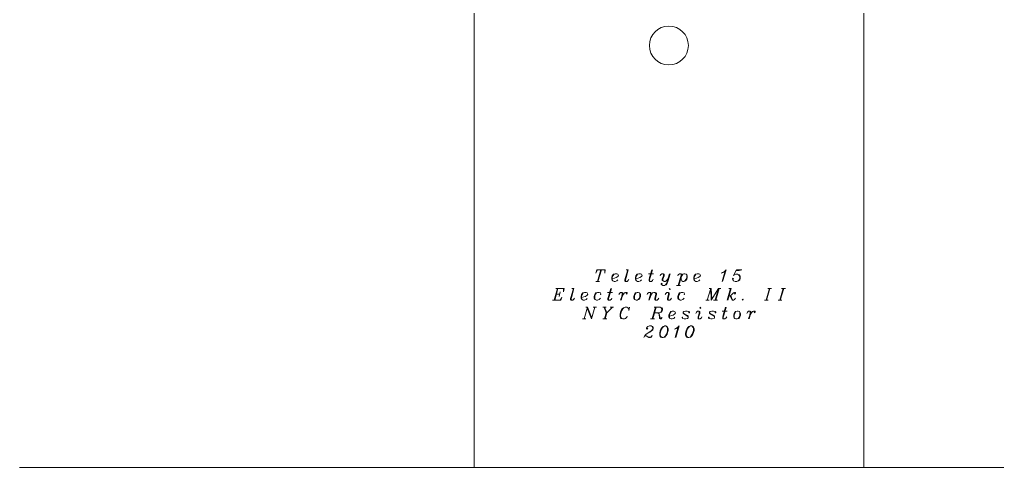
# Model space of a CAD drawing. Header units: millimetres. Extents: x -100 to 290, y -200 to 190.
# Drawn here: x -100 to 50.6, y -200 to -131 of the extents above; entities that cross this region are included whole.
import ezdxf

# ---------------------------------------------------------------- set-up
doc = ezdxf.new("R2010")
doc.units = ezdxf.units.MM
doc.layers.get('0').update_dxf_attribs({"linetype": 'CONTINUOUS', "lineweight": 0, "true_color": 0x000000})
doc.layers.add('drawing', color=5, linetype='CONTINUOUS', lineweight=0, true_color=0x0000ff)
doc.layers.add('etch', color=1, linetype='CONTINUOUS', lineweight=0, true_color=0xff0000)

msp = doc.modelspace()

# ---------------------------------------------------------------- linework, layer by layer
for p, q in [((-30, -200), (-30, -130)), ((30, -130), (30, -200)), ((30, -200), (-30, -200))]:
    msp.add_line(p, q)
msp.add_circle((0, -135), 3)
at = {"layer": 'drawing'}
msp.add_line((-100, -200), (290, -200), dxfattribs=at)
at = {"layer": 'etch'}
for p, q in [((-11, -169.55), (-11.26, -170.07)), ((-11.26, -170.07), (-11.09, -169.55)), ((-11.09, -169.55), (-9.8, -169.55)), ((-10.49, -169.55), (-11, -171.36)), ((-10.4, -169.55), (-10.92, -171.36)), ((-9.8, -169.55), (-9.88, -170.07)), ((-9.88, -170.07), (-9.88, -169.55)), ((-8.28, -170.16), (-8.54, -170.24)), ((-8.28, -170.16), (-8.45, -170.24)), ((-8.02, -170.16), (-8.28, -170.16)), ((-7.85, -170.24), (-8.02, -170.16)), ((-6.33, -169.55), (-6.68, -170.76)), ((-6.25, -169.55), (-6.59, -170.76)), ((-6.59, -169.55), (-6.25, -169.55)), ((-4.65, -170.16), (-4.9, -170.24)), ((-4.65, -170.16), (-4.82, -170.24)), ((-4.39, -170.16), (-4.65, -170.16)), ((-4.22, -170.24), (-4.39, -170.16)), ((-3.13, -170.16), (-2.36, -170.16)), ((-2.61, -169.55), (-2.96, -170.76)), ((-2.53, -169.55), (-2.87, -170.76)), ((-1.27, -170.33), (-1.1, -170.16)), ((-1.1, -170.16), (-0.84, -170.16)), ((-0.93, -170.16), (-0.84, -170.24)), ((-0.84, -170.16), (-0.75, -170.24)), ((0.11, -170.16), (-0.24, -171.36)), ((0.19, -170.16), (-0.15, -171.36)), ((1.45, -170.33), (1.62, -170.16)), ((1.62, -170.16), (1.88, -170.16)), ((1.79, -170.16), (1.88, -170.24)), ((1.88, -170.16), (1.97, -170.24)), ((2.14, -170.24), (2.31, -170.16)), ((2.31, -170.16), (2.48, -170.16)), ((2.48, -170.16), (2.65, -170.24)), ((4.34, -170.16), (4.08, -170.24)), ((4.34, -170.16), (4.17, -170.24)), ((4.6, -170.16), (4.34, -170.16)), ((4.77, -170.24), (4.6, -170.16)), ((8.28, -169.98), (8.11, -170.07)), ((8.37, -169.98), (8.11, -170.07)), ((8.62, -169.9), (8.19, -171.36)), ((8.8, -169.55), (8.28, -171.36)), ((8.54, -169.81), (8.28, -169.98)), ((8.71, -169.81), (8.37, -169.98)), ((8.8, -169.55), (8.54, -169.81)), ((10.4, -169.55), (9.97, -170.41)), ((10.4, -169.55), (11.26, -169.55)), ((10.4, -169.64), (10.83, -169.64)), ((10.83, -169.64), (11.26, -169.55)), ((-11.26, -171.36), (-10.66, -171.36)), ((-8.71, -170.5), (-8.8, -170.76)), ((-8.8, -170.76), (-8.8, -171.02)), ((-8.8, -171.02), (-8.71, -171.19)), ((-8.54, -170.24), (-8.71, -170.5)), ((-8.62, -170.5), (-8.71, -170.76)), ((-8.71, -170.76), (-8.71, -171.1)), ((-8.71, -170.93), (-8.37, -170.84)), ((-8.71, -171.1), (-8.62, -171.27)), ((-8.71, -171.19), (-8.62, -171.27)), ((-8.45, -170.24), (-8.62, -170.5)), ((-8.62, -171.27), (-8.45, -171.36)), ((-8.45, -171.36), (-8.28, -171.36)), ((-8.37, -170.84), (-8.11, -170.76)), ((-8.28, -171.36), (-8.02, -171.27)), ((-8.11, -170.76), (-7.85, -170.59)), ((-8.02, -171.27), (-7.85, -171.1)), ((-7.76, -170.41), (-7.85, -170.24)), ((-7.85, -170.59), (-7.76, -170.41)), ((-6.68, -170.76), (-6.76, -171.1)), ((-6.76, -171.1), (-6.76, -171.27)), ((-6.76, -171.27), (-6.68, -171.36)), ((-6.59, -170.76), (-6.68, -171.1)), ((-6.68, -171.1), (-6.68, -171.27)), ((-6.68, -171.27), (-6.59, -171.36)), ((-6.68, -171.36), (-6.42, -171.36)), ((-6.42, -171.36), (-6.25, -171.19)), ((-6.25, -171.19), (-6.16, -171.02)), ((-5.08, -170.5), (-5.16, -170.76)), ((-5.16, -170.76), (-5.16, -171.02)), ((-5.16, -171.02), (-5.08, -171.19)), ((-4.9, -170.24), (-5.08, -170.5)), ((-4.99, -170.5), (-5.08, -170.76)), ((-5.08, -170.76), (-5.08, -171.1)), ((-5.08, -170.93), (-4.73, -170.84)), ((-5.08, -171.1), (-4.99, -171.27)), ((-5.08, -171.19), (-4.99, -171.27)), ((-4.82, -170.24), (-4.99, -170.5)), ((-4.99, -171.27), (-4.82, -171.36)), ((-4.82, -171.36), (-4.65, -171.36)), ((-4.73, -170.84), (-4.47, -170.76)), ((-4.65, -171.36), (-4.39, -171.27)), ((-4.47, -170.76), (-4.22, -170.59)), ((-4.39, -171.27), (-4.22, -171.1)), ((-4.13, -170.41), (-4.22, -170.24)), ((-4.22, -170.59), (-4.13, -170.41)), ((-2.96, -170.76), (-3.04, -171.1)), ((-3.04, -171.1), (-3.04, -171.27)), ((-3.04, -171.27), (-2.96, -171.36)), ((-2.87, -170.76), (-2.96, -171.1)), ((-2.96, -171.1), (-2.96, -171.27)), ((-2.96, -171.27), (-2.87, -171.36)), ((-2.96, -171.36), (-2.7, -171.36)), ((-2.7, -171.36), (-2.53, -171.19)), ((-2.53, -171.19), (-2.44, -171.02)), ((-1.36, -170.5), (-1.27, -170.33)), ((-1.18, -171.7), (-1.1, -171.62)), ((-1.1, -171.62), (-1.01, -171.7)), ((-0.84, -170.5), (-1.01, -171.02)), ((-1.01, -171.02), (-1.01, -171.19)), ((-1.01, -171.19), (-0.93, -171.27)), ((-0.75, -170.5), (-0.93, -171.02)), ((-0.93, -171.02), (-0.93, -171.19)), ((-0.93, -171.19), (-0.75, -171.36)), ((-0.93, -171.27), (-0.75, -171.36)), ((-0.84, -170.24), (-0.84, -170.5)), ((-0.75, -170.24), (-0.75, -170.5)), ((-0.75, -171.36), (-0.58, -171.36)), ((-0.58, -171.36), (-0.41, -171.27)), ((-0.32, -171.62), (-0.5, -171.88)), ((-0.41, -171.27), (-0.24, -171.1)), ((-0.24, -171.62), (-0.41, -171.88)), ((-0.24, -171.36), (-0.32, -171.62)), ((-0.24, -171.1), (-0.07, -170.76)), ((-0.15, -171.36), (-0.24, -171.62)), ((1.36, -170.5), (1.45, -170.33)), ((1.79, -170.76), (1.45, -171.96)), ((1.88, -170.76), (1.54, -171.96)), ((1.88, -170.41), (1.79, -170.76)), ((1.88, -170.24), (1.88, -170.41)), ((1.97, -170.41), (1.88, -170.76)), ((1.88, -170.76), (1.97, -170.5)), ((1.88, -171.02), (1.88, -170.76)), ((1.97, -171.27), (1.88, -171.02)), ((1.97, -170.24), (1.97, -170.41)), ((1.97, -170.5), (2.14, -170.24)), ((2.14, -171.36), (1.97, -171.27)), ((2.31, -171.36), (2.14, -171.36)), ((2.57, -171.27), (2.31, -171.36)), ((2.48, -171.27), (2.31, -171.36)), ((2.65, -171.02), (2.48, -171.27)), ((2.74, -171.02), (2.57, -171.27)), ((2.65, -170.24), (2.74, -170.33)), ((2.65, -170.24), (2.74, -170.41)), ((2.74, -170.76), (2.65, -171.02)), ((2.74, -170.33), (2.83, -170.5)), ((2.74, -170.41), (2.74, -170.76)), ((2.83, -170.76), (2.74, -171.02)), ((2.83, -170.5), (2.83, -170.76)), ((3.91, -170.5), (3.83, -170.76)), ((3.83, -170.76), (3.83, -171.02)), ((3.83, -171.02), (3.91, -171.19)), ((4.08, -170.24), (3.91, -170.5)), ((4, -170.5), (3.91, -170.76)), ((3.91, -170.76), (3.91, -171.1)), ((3.91, -170.93), (4.26, -170.84)), ((3.91, -171.1), (4, -171.27)), ((3.91, -171.19), (4, -171.27)), ((4.17, -170.24), (4, -170.5)), ((4, -171.27), (4.17, -171.36)), ((4.17, -171.36), (4.34, -171.36)), ((4.26, -170.84), (4.51, -170.76)), ((4.34, -171.36), (4.6, -171.27)), ((4.51, -170.76), (4.77, -170.59)), ((4.6, -171.27), (4.77, -171.1)), ((4.86, -170.41), (4.77, -170.24)), ((4.77, -170.59), (4.86, -170.41)), ((9.8, -170.93), (9.88, -170.84)), ((9.8, -171.02), (9.8, -170.93)), ((9.88, -171.19), (9.8, -171.02)), ((9.88, -170.84), (9.97, -170.93)), ((9.97, -170.93), (9.88, -171.02)), ((9.97, -171.27), (9.88, -171.19)), ((9.97, -170.41), (10.06, -170.33)), ((10.23, -171.36), (9.97, -171.27)), ((10.06, -170.33), (10.31, -170.24)), ((10.49, -171.36), (10.23, -171.36)), ((10.31, -170.24), (10.57, -170.24)), ((10.74, -171.27), (10.49, -171.36)), ((10.66, -171.27), (10.49, -171.36)), ((10.57, -170.24), (10.83, -170.33)), ((10.57, -170.24), (10.74, -170.33)), ((10.83, -171.1), (10.66, -171.27)), ((10.74, -170.33), (10.83, -170.41)), ((10.92, -171.1), (10.74, -171.27)), ((10.83, -170.33), (10.92, -170.41)), ((10.83, -170.41), (10.92, -170.59)), ((10.92, -170.84), (10.83, -171.1)), ((10.92, -170.41), (11, -170.59)), ((10.92, -170.59), (10.92, -170.84)), ((11, -170.84), (10.92, -171.1)), ((11, -170.59), (11, -170.84)), ((-17.16, -172.43), (-17.68, -174.24)), ((-17.08, -172.43), (-17.59, -174.24)), ((-17.42, -172.43), (-16.13, -172.43)), ((-16.73, -172.95), (-16.91, -173.64)), ((-16.13, -172.43), (-16.22, -172.95)), ((-16.22, -172.95), (-16.22, -172.43)), ((-14.7, -172.43), (-15.05, -173.64)), ((-14.62, -172.43), (-14.96, -173.64)), ((-14.96, -172.43), (-14.62, -172.43)), ((-13.27, -173.12), (-13.44, -173.38)), ((-13.19, -173.12), (-13.36, -173.38)), ((-13.01, -173.04), (-13.27, -173.12)), ((-13.01, -173.04), (-13.19, -173.12)), ((-12.76, -173.04), (-13.01, -173.04)), ((-12.58, -173.12), (-12.76, -173.04)), ((-12.5, -173.29), (-12.58, -173.12)), ((-11.24, -173.12), (-11.41, -173.38)), ((-11.15, -173.12), (-11.33, -173.38)), ((-10.98, -173.04), (-11.24, -173.12)), ((-10.98, -173.04), (-11.15, -173.12)), ((-10.72, -173.04), (-10.98, -173.04)), ((-10.55, -173.12), (-10.72, -173.04)), ((-10.47, -173.29), (-10.55, -173.12)), ((-9.47, -173.04), (-8.69, -173.04)), ((-8.95, -172.43), (-9.29, -173.64)), ((-8.86, -172.43), (-9.21, -173.64)), ((-7.6, -173.21), (-7.43, -173.04)), ((-7.43, -173.04), (-7.17, -173.04)), ((-7.26, -173.04), (-7.17, -173.12)), ((-7.17, -173.04), (-7.09, -173.12)), ((-7.17, -173.12), (-7.17, -173.29)), ((-7.09, -173.12), (-7.09, -173.29)), ((-7, -173.29), (-6.83, -173.12)), ((-6.83, -173.12), (-6.66, -173.04)), ((-6.66, -173.04), (-6.49, -173.04)), ((-6.57, -173.21), (-6.49, -173.12)), ((-6.49, -173.04), (-6.4, -173.12)), ((-6.4, -173.12), (-6.4, -173.21)), ((-5.14, -173.12), (-5.31, -173.38)), ((-5.06, -173.12), (-5.23, -173.38)), ((-4.88, -173.04), (-5.14, -173.12)), ((-4.88, -173.04), (-5.06, -173.12)), ((-4.71, -173.04), (-4.88, -173.04)), ((-4.54, -173.12), (-4.71, -173.04)), ((-4.45, -173.21), (-4.54, -173.12)), ((-4.45, -173.29), (-4.54, -173.12)), ((-3.28, -173.21), (-3.11, -173.04)), ((-3.11, -173.04), (-2.85, -173.04)), ((-2.94, -173.04), (-2.85, -173.12)), ((-2.85, -173.04), (-2.77, -173.12)), ((-2.85, -173.12), (-2.85, -173.29)), ((-2.77, -173.12), (-2.77, -173.29)), ((-2.68, -173.29), (-2.51, -173.12)), ((-2.51, -173.12), (-2.34, -173.04)), ((-2.34, -173.04), (-2.16, -173.04)), ((-2.16, -173.04), (-1.99, -173.12)), ((-2.16, -173.04), (-1.99, -173.21)), ((-1.99, -173.12), (-1.91, -173.21)), ((-1.18, -171.79), (-1.18, -171.7)), ((-1.1, -171.88), (-1.18, -171.79)), ((-1.01, -171.7), (-1.1, -171.79)), ((-0.93, -171.96), (-1.1, -171.88)), ((-0.67, -171.96), (-0.93, -171.96)), ((-0.41, -171.88), (-0.67, -171.96)), ((-0.5, -171.88), (-0.67, -171.96)), ((-0.48, -173.21), (-0.3, -173.04)), ((-0.3, -173.04), (-0.05, -173.04)), ((-0.13, -173.04), (-0.05, -173.12)), ((-0.05, -173.04), (0.04, -173.12)), ((-0.05, -173.12), (-0.05, -173.38)), ((0.13, -172.43), (0.04, -172.52)), ((0.04, -172.52), (0.13, -172.61)), ((0.04, -173.12), (0.04, -173.38)), ((0.21, -172.52), (0.13, -172.43)), ((0.13, -172.61), (0.21, -172.52)), ((1.19, -171.96), (1.79, -171.96)), ((1.64, -173.12), (1.47, -173.38)), ((1.73, -173.12), (1.56, -173.38)), ((1.9, -173.04), (1.64, -173.12)), ((1.9, -173.04), (1.73, -173.12)), ((2.16, -173.04), (1.9, -173.04)), ((2.33, -173.12), (2.16, -173.04)), ((2.42, -173.29), (2.33, -173.12)), ((6.44, -172.43), (5.92, -174.24)), ((6.18, -172.43), (6.53, -172.43)), ((6.44, -172.43), (6.53, -174.24)), ((6.53, -172.43), (6.61, -174.07)), ((7.65, -172.43), (6.53, -174.24)), ((7.65, -172.43), (7.13, -174.24)), ((7.73, -172.43), (7.22, -174.24)), ((7.65, -172.43), (7.99, -172.43)), ((9.51, -172.43), (8.99, -174.24)), ((9.59, -172.43), (9.08, -174.24)), ((9.25, -172.43), (9.59, -172.43)), ((9.94, -173.12), (9.59, -173.47)), ((10.11, -173.04), (9.94, -173.12)), ((10.19, -173.04), (10.11, -173.04)), ((10.19, -173.12), (10.11, -173.21)), ((10.28, -173.12), (10.19, -173.04)), ((10.28, -173.21), (10.28, -173.12)), ((15.48, -172.43), (14.96, -174.24)), ((15.56, -172.43), (15.05, -174.24)), ((15.22, -172.43), (15.82, -172.43)), ((17.59, -172.43), (17.08, -174.24)), ((17.68, -172.43), (17.16, -174.24)), ((17.34, -172.43), (17.94, -172.43)), ((-17.94, -174.24), (-16.65, -174.24)), ((-17.34, -173.29), (-16.82, -173.29)), ((-16.48, -173.81), (-16.73, -174.24)), ((-16.65, -174.24), (-16.48, -173.81)), ((-15.05, -173.64), (-15.13, -173.98)), ((-15.13, -173.98), (-15.13, -174.15)), ((-15.13, -174.15), (-15.05, -174.24)), ((-14.96, -173.64), (-15.05, -173.98)), ((-15.05, -173.98), (-15.05, -174.15)), ((-15.05, -174.15), (-14.96, -174.24)), ((-15.05, -174.24), (-14.79, -174.24)), ((-14.79, -174.24), (-14.62, -174.07)), ((-14.62, -174.07), (-14.53, -173.9)), ((-13.44, -173.38), (-13.53, -173.64)), ((-13.53, -173.64), (-13.53, -173.9)), ((-13.53, -173.9), (-13.44, -174.07)), ((-13.36, -173.38), (-13.44, -173.64)), ((-13.44, -173.64), (-13.44, -173.98)), ((-13.44, -173.81), (-13.1, -173.72)), ((-13.44, -173.98), (-13.36, -174.15)), ((-13.44, -174.07), (-13.36, -174.15)), ((-13.36, -174.15), (-13.19, -174.24)), ((-13.19, -174.24), (-13.01, -174.24)), ((-13.1, -173.72), (-12.84, -173.64)), ((-13.01, -174.24), (-12.76, -174.15)), ((-12.84, -173.64), (-12.58, -173.47)), ((-12.76, -174.15), (-12.58, -173.98)), ((-12.58, -173.47), (-12.5, -173.29)), ((-11.41, -173.38), (-11.5, -173.64)), ((-11.5, -173.64), (-11.5, -173.9)), ((-11.5, -173.9), (-11.41, -174.07)), ((-11.33, -173.38), (-11.41, -173.64)), ((-11.41, -173.64), (-11.41, -173.98)), ((-11.41, -173.98), (-11.33, -174.15)), ((-11.41, -174.07), (-11.33, -174.15)), ((-11.33, -174.15), (-11.15, -174.24)), ((-11.15, -174.24), (-10.98, -174.24)), ((-10.98, -174.24), (-10.72, -174.15)), ((-10.72, -174.15), (-10.55, -173.9)), ((-10.55, -173.29), (-10.55, -173.38)), ((-10.55, -173.38), (-10.47, -173.38)), ((-10.47, -173.38), (-10.47, -173.29)), ((-9.29, -173.64), (-9.38, -173.98)), ((-9.38, -173.98), (-9.38, -174.15)), ((-9.38, -174.15), (-9.29, -174.24)), ((-9.21, -173.64), (-9.29, -173.98)), ((-9.29, -173.98), (-9.29, -174.15)), ((-9.29, -174.15), (-9.21, -174.24)), ((-9.29, -174.24), (-9.03, -174.24)), ((-9.03, -174.24), (-8.86, -174.07)), ((-8.86, -174.07), (-8.78, -173.9)), ((-7.69, -173.38), (-7.6, -173.21)), ((-7.26, -173.64), (-7.43, -174.24)), ((-7.17, -173.64), (-7.35, -174.24)), ((-7.17, -173.29), (-7.26, -173.64)), ((-7.09, -173.29), (-7.17, -173.64)), ((-7.17, -173.64), (-7, -173.29)), ((-6.49, -173.29), (-6.57, -173.21)), ((-6.4, -173.21), (-6.49, -173.29)), ((-5.31, -173.38), (-5.4, -173.64)), ((-5.4, -173.64), (-5.4, -173.9)), ((-5.4, -173.9), (-5.31, -174.07)), ((-5.23, -173.38), (-5.31, -173.64)), ((-5.31, -173.64), (-5.31, -173.98)), ((-5.31, -173.98), (-5.23, -174.15)), ((-5.31, -174.07), (-5.23, -174.15)), ((-5.23, -174.15), (-5.06, -174.24)), ((-5.06, -174.24), (-4.88, -174.24)), ((-4.88, -174.24), (-4.63, -174.15)), ((-4.88, -174.24), (-4.71, -174.15)), ((-4.71, -174.15), (-4.54, -173.9)), ((-4.63, -174.15), (-4.45, -173.9)), ((-4.54, -173.9), (-4.45, -173.64)), ((-4.37, -173.38), (-4.45, -173.21)), ((-4.45, -173.64), (-4.45, -173.29)), ((-4.45, -173.9), (-4.37, -173.64)), ((-4.37, -173.64), (-4.37, -173.38)), ((-3.37, -173.38), (-3.28, -173.21)), ((-2.94, -173.64), (-3.11, -174.24)), ((-2.85, -173.64), (-3.02, -174.24)), ((-2.85, -173.29), (-2.94, -173.64)), ((-2.77, -173.29), (-2.85, -173.64)), ((-2.85, -173.64), (-2.68, -173.29)), ((-1.99, -173.38), (-2.16, -173.9)), ((-2.16, -173.9), (-2.16, -174.15)), ((-2.16, -174.15), (-2.08, -174.24)), ((-1.91, -173.38), (-2.08, -173.9)), ((-2.08, -173.9), (-2.08, -174.15)), ((-2.08, -174.15), (-1.99, -174.24)), ((-2.08, -174.24), (-1.82, -174.24)), ((-1.99, -173.21), (-1.99, -173.38)), ((-1.91, -173.21), (-1.91, -173.38)), ((-1.82, -174.24), (-1.65, -174.07)), ((-1.65, -174.07), (-1.56, -173.9)), ((-0.56, -173.38), (-0.48, -173.21)), ((-0.05, -173.38), (-0.22, -173.9)), ((-0.22, -173.9), (-0.22, -174.15)), ((-0.22, -174.15), (-0.13, -174.24)), ((0.04, -173.38), (-0.13, -173.9)), ((-0.13, -173.9), (-0.13, -174.15)), ((-0.13, -174.15), (-0.05, -174.24)), ((-0.13, -174.24), (0.13, -174.24)), ((0.13, -174.24), (0.3, -174.07)), ((0.3, -174.07), (0.38, -173.9)), ((1.47, -173.38), (1.38, -173.64)), ((1.38, -173.64), (1.38, -173.9)), ((1.38, -173.9), (1.47, -174.07)), ((1.56, -173.38), (1.47, -173.64)), ((1.47, -173.64), (1.47, -173.98)), ((1.47, -173.98), (1.56, -174.15)), ((1.47, -174.07), (1.56, -174.15)), ((1.56, -174.15), (1.73, -174.24)), ((1.73, -174.24), (1.9, -174.24)), ((1.9, -174.24), (2.16, -174.15)), ((2.16, -174.15), (2.33, -173.9)), ((2.33, -173.29), (2.33, -173.38)), ((2.33, -173.38), (2.42, -173.38)), ((2.42, -173.38), (2.42, -173.29)), ((5.67, -174.24), (6.18, -174.24)), ((6.87, -174.24), (7.47, -174.24)), ((9.42, -173.55), (9.25, -173.55)), ((9.59, -173.47), (9.42, -173.55)), ((9.42, -173.55), (9.59, -173.64)), ((9.42, -173.55), (9.51, -173.64)), ((9.51, -173.64), (9.68, -174.15)), ((9.59, -173.64), (9.76, -174.15)), ((9.68, -174.15), (9.76, -174.24)), ((9.76, -174.15), (9.85, -174.24)), ((9.76, -174.24), (9.94, -174.24)), ((9.94, -174.24), (10.11, -174.15)), ((10.11, -173.21), (10.19, -173.29)), ((10.11, -174.15), (10.28, -173.9)), ((10.19, -173.29), (10.28, -173.21)), ((11.37, -174.07), (11.28, -174.15)), ((11.28, -174.15), (11.37, -174.24)), ((11.45, -174.15), (11.37, -174.07)), ((11.37, -174.24), (11.45, -174.15)), ((14.7, -174.24), (15.3, -174.24)), ((16.82, -174.24), (17.42, -174.24)), ((-12.53, -175.31), (-13.05, -177.12)), ((-12.79, -175.31), (-12.53, -175.31)), ((-12.53, -175.31), (-11.93, -176.86)), ((-12.53, -175.57), (-11.93, -177.12)), ((-11.42, -175.31), (-11.93, -177.12)), ((-11.67, -175.31), (-11.16, -175.31)), ((-10.16, -175.31), (-9.64, -175.31)), ((-9.99, -175.31), (-9.64, -176.17)), ((-9.9, -175.31), (-9.56, -176.17)), ((-9.64, -176.17), (-9.9, -177.12)), ((-9.56, -176.17), (-9.81, -177.12)), ((-8.69, -175.31), (-9.56, -176.17)), ((-9.04, -175.31), (-8.52, -175.31)), ((-7.44, -176.09), (-7.52, -176.43)), ((-7.35, -175.83), (-7.44, -176.09)), ((-7.35, -176.09), (-7.44, -176.43)), ((-7.18, -175.57), (-7.35, -175.83)), ((-7.26, -175.83), (-7.35, -176.09)), ((-7.09, -175.57), (-7.26, -175.83)), ((-7.01, -175.4), (-7.18, -175.57)), ((-6.92, -175.4), (-7.09, -175.57)), ((-6.75, -175.31), (-7.01, -175.4)), ((-6.75, -175.31), (-6.92, -175.4)), ((-6.49, -175.31), (-6.75, -175.31)), ((-6.32, -175.4), (-6.49, -175.31)), ((-6.23, -175.49), (-6.32, -175.4)), ((-6.23, -175.49), (-6.15, -175.49)), ((-6.15, -175.66), (-6.23, -175.49)), ((-6.15, -175.49), (-6.06, -175.31)), ((-6.06, -175.31), (-6.15, -175.83)), ((-6.15, -175.83), (-6.15, -175.66)), ((-2.04, -175.31), (-2.55, -177.12)), ((-1.95, -175.31), (-2.47, -177.12)), ((-2.29, -175.31), (-1.35, -175.31)), ((-1.43, -176.17), (-2.21, -176.17)), ((-1.78, -176.17), (-1.61, -176.26)), ((-1.18, -176.09), (-1.43, -176.17)), ((-1.26, -176.09), (-1.43, -176.17)), ((-1.35, -175.31), (-1.09, -175.4)), ((-1.35, -175.31), (-1.18, -175.4)), ((-1.18, -176), (-1.26, -176.09)), ((-1.18, -175.4), (-1.09, -175.57)), ((-1.09, -175.74), (-1.18, -176)), ((-1.09, -176), (-1.18, -176.09)), ((-1.09, -175.4), (-1, -175.57)), ((-1.09, -175.57), (-1.09, -175.74)), ((-1, -175.74), (-1.09, -176)), ((-1, -175.57), (-1, -175.74)), ((0.25, -176), (0.08, -176.26)), ((0.34, -176), (0.17, -176.26)), ((0.51, -175.92), (0.25, -176)), ((0.51, -175.92), (0.34, -176)), ((0.77, -175.92), (0.51, -175.92)), ((0.94, -176), (0.77, -175.92)), ((1.03, -176.17), (0.94, -176)), ((0.94, -176.35), (1.03, -176.17)), ((2.29, -176), (2.2, -176.09)), ((2.2, -176.09), (2.2, -176.26)), ((2.2, -176.17), (2.29, -176.26)), ((2.54, -175.92), (2.29, -176)), ((2.8, -175.92), (2.54, -175.92)), ((3.06, -176), (2.8, -175.92)), ((3.15, -176.09), (3.06, -176)), ((3.06, -176.09), (3.06, -176.17)), ((3.06, -176.17), (3.15, -176.17)), ((3.15, -176.17), (3.15, -176.09)), ((4.15, -176.26), (4.23, -176.09)), ((4.23, -176.09), (4.4, -175.92)), ((4.4, -175.92), (4.66, -175.92)), ((4.58, -175.92), (4.66, -176)), ((4.66, -175.92), (4.75, -176)), ((4.66, -176), (4.66, -176.26)), ((4.83, -175.31), (4.75, -175.4)), ((4.75, -175.4), (4.83, -175.49)), ((4.75, -176), (4.75, -176.26)), ((4.92, -175.4), (4.83, -175.31)), ((4.83, -175.49), (4.92, -175.4)), ((6.35, -176), (6.26, -176.09)), ((6.26, -176.09), (6.26, -176.26)), ((6.26, -176.17), (6.35, -176.26)), ((6.61, -175.92), (6.35, -176)), ((6.87, -175.92), (6.61, -175.92)), ((7.12, -176), (6.87, -175.92)), ((7.21, -176.09), (7.12, -176)), ((7.12, -176.09), (7.12, -176.17)), ((7.12, -176.17), (7.21, -176.17)), ((7.21, -176.17), (7.21, -176.09)), ((8.21, -175.92), (8.99, -175.92)), ((8.73, -175.31), (8.38, -176.52)), ((8.81, -175.31), (8.47, -176.52)), ((10.24, -176), (10.07, -176.26)), ((10.33, -176), (10.16, -176.26)), ((10.5, -175.92), (10.24, -176)), ((10.5, -175.92), (10.33, -176)), ((10.67, -175.92), (10.5, -175.92)), ((10.85, -176), (10.67, -175.92)), ((10.93, -176.09), (10.85, -176)), ((10.93, -176.17), (10.85, -176)), ((11.02, -176.26), (10.93, -176.09)), ((10.93, -176.52), (10.93, -176.17)), ((12.02, -176.26), (12.1, -176.09)), ((12.1, -176.09), (12.28, -175.92)), ((12.28, -175.92), (12.53, -175.92)), ((12.45, -175.92), (12.53, -176)), ((12.53, -176.17), (12.45, -176.52)), ((12.53, -175.92), (12.62, -176)), ((12.53, -176), (12.53, -176.17)), ((12.62, -176.17), (12.53, -176.52)), ((12.53, -176.52), (12.71, -176.17)), ((12.62, -176), (12.62, -176.17)), ((12.71, -176.17), (12.88, -176)), ((12.88, -176), (13.05, -175.92)), ((13.05, -175.92), (13.22, -175.92)), ((13.14, -176.09), (13.22, -176)), ((13.22, -176.17), (13.14, -176.09)), ((13.22, -175.92), (13.31, -176)), ((13.31, -176.09), (13.22, -176.17)), ((13.31, -176), (13.31, -176.09)), ((-13.31, -177.12), (-12.79, -177.12)), ((-10.16, -177.12), (-9.56, -177.12)), ((-7.52, -176.43), (-7.52, -176.69)), ((-7.52, -176.69), (-7.44, -176.95)), ((-7.44, -176.43), (-7.44, -176.69)), ((-7.44, -176.69), (-7.35, -176.95)), ((-7.44, -176.95), (-7.35, -177.03)), ((-7.35, -176.95), (-7.26, -177.03)), ((-7.35, -177.03), (-7.09, -177.12)), ((-7.26, -177.03), (-7.09, -177.12)), ((-7.09, -177.12), (-6.83, -177.12)), ((-6.83, -177.12), (-6.66, -177.03)), ((-6.66, -177.03), (-6.49, -176.86)), ((-6.49, -176.86), (-6.4, -176.69)), ((-2.81, -177.12), (-2.21, -177.12)), ((-1.61, -176.26), (-1.52, -176.35)), ((-1.52, -176.35), (-1.43, -177.03)), ((-1.52, -176.35), (-1.35, -176.95)), ((-1.43, -177.03), (-1.35, -177.12)), ((-1.35, -176.95), (-1.26, -177.03)), ((-1.35, -177.12), (-1.18, -177.12)), ((-1.26, -177.03), (-1.18, -177.03)), ((-1.18, -177.12), (-1.09, -176.95)), ((-1.18, -177.03), (-1.09, -176.95)), ((-1.09, -176.95), (-1.09, -176.86)), ((0.08, -176.26), (0, -176.52)), ((0, -176.52), (0, -176.78)), ((0, -176.78), (0.08, -176.95)), ((0.17, -176.26), (0.08, -176.52)), ((0.08, -176.52), (0.08, -176.86)), ((0.08, -176.69), (0.43, -176.6)), ((0.08, -176.86), (0.17, -177.03)), ((0.08, -176.95), (0.17, -177.03)), ((0.17, -177.03), (0.34, -177.12)), ((0.34, -177.12), (0.51, -177.12)), ((0.43, -176.6), (0.68, -176.52)), ((0.51, -177.12), (0.77, -177.03)), ((0.68, -176.52), (0.94, -176.35)), ((0.77, -177.03), (0.94, -176.86)), ((2.03, -176.95), (2.03, -176.86)), ((2.03, -176.86), (2.11, -176.86)), ((2.11, -177.03), (2.03, -176.95)), ((2.11, -176.86), (2.11, -176.95)), ((2.37, -177.12), (2.11, -177.03)), ((2.2, -176.26), (2.29, -176.35)), ((2.29, -176.26), (2.89, -176.6)), ((2.29, -176.35), (2.89, -176.69)), ((2.63, -177.12), (2.37, -177.12)), ((2.89, -177.03), (2.63, -177.12)), ((2.89, -176.6), (2.97, -176.69)), ((2.89, -176.69), (2.97, -176.78)), ((2.97, -176.95), (2.89, -177.03)), ((2.97, -176.69), (2.97, -176.95)), ((4.66, -176.26), (4.49, -176.78)), ((4.49, -176.78), (4.49, -177.03)), ((4.49, -177.03), (4.58, -177.12)), ((4.75, -176.26), (4.58, -176.78)), ((4.58, -176.78), (4.58, -177.03)), ((4.58, -177.03), (4.66, -177.12)), ((4.58, -177.12), (4.83, -177.12)), ((4.83, -177.12), (5.01, -176.95)), ((5.01, -176.95), (5.09, -176.78)), ((6.09, -176.95), (6.09, -176.86)), ((6.09, -176.86), (6.18, -176.86)), ((6.18, -177.03), (6.09, -176.95)), ((6.18, -176.86), (6.18, -176.95)), ((6.44, -177.12), (6.18, -177.03)), ((6.26, -176.26), (6.35, -176.35)), ((6.35, -176.26), (6.95, -176.6)), ((6.35, -176.35), (6.95, -176.69)), ((6.69, -177.12), (6.44, -177.12)), ((6.95, -177.03), (6.69, -177.12)), ((6.95, -176.6), (7.04, -176.69)), ((6.95, -176.69), (7.04, -176.78)), ((7.04, -176.95), (6.95, -177.03)), ((7.04, -176.69), (7.04, -176.95)), ((8.38, -176.52), (8.3, -176.86)), ((8.3, -176.86), (8.3, -177.03)), ((8.3, -177.03), (8.38, -177.12)), ((8.47, -176.52), (8.38, -176.86)), ((8.38, -176.86), (8.38, -177.03)), ((8.38, -177.03), (8.47, -177.12)), ((8.38, -177.12), (8.64, -177.12)), ((8.64, -177.12), (8.81, -176.95)), ((8.81, -176.95), (8.9, -176.78)), ((10.07, -176.26), (9.99, -176.52)), ((9.99, -176.52), (9.99, -176.78)), ((9.99, -176.78), (10.07, -176.95)), ((10.16, -176.26), (10.07, -176.52)), ((10.07, -176.52), (10.07, -176.86)), ((10.07, -176.86), (10.16, -177.03)), ((10.07, -176.95), (10.16, -177.03)), ((10.16, -177.03), (10.33, -177.12)), ((10.33, -177.12), (10.5, -177.12)), ((10.5, -177.12), (10.76, -177.03)), ((10.5, -177.12), (10.67, -177.03)), ((10.67, -177.03), (10.85, -176.78)), ((10.76, -177.03), (10.93, -176.78)), ((10.85, -176.78), (10.93, -176.52)), ((10.93, -176.78), (11.02, -176.52)), ((11.02, -176.52), (11.02, -176.26)), ((12.45, -176.52), (12.28, -177.12)), ((12.53, -176.52), (12.36, -177.12)), ((-3.44, -178.54), (-3.35, -178.37)), ((-3.44, -178.62), (-3.44, -178.54)), ((-3.35, -178.71), (-3.44, -178.62)), ((-3.35, -178.37), (-3.26, -178.28)), ((-3.35, -178.54), (-3.26, -178.62)), ((-3.26, -178.62), (-3.35, -178.71)), ((-3.26, -178.28), (-3.01, -178.19)), ((-2.75, -178.97), (-3.26, -179.31)), ((-2.92, -179.14), (-3.26, -179.31)), ((-3.01, -178.19), (-2.75, -178.19)), ((-2.66, -178.97), (-2.92, -179.14)), ((-2.75, -178.19), (-2.49, -178.28)), ((-2.75, -178.19), (-2.58, -178.28)), ((-2.58, -178.8), (-2.75, -178.97)), ((-2.49, -178.8), (-2.66, -178.97)), ((-2.58, -178.28), (-2.49, -178.45)), ((-2.49, -178.62), (-2.58, -178.8)), ((-2.49, -178.28), (-2.4, -178.45)), ((-2.49, -178.45), (-2.49, -178.62)), ((-2.4, -178.62), (-2.49, -178.8)), ((-2.4, -178.45), (-2.4, -178.62)), ((-1.32, -178.97), (-1.4, -179.31)), ((-1.23, -178.71), (-1.32, -178.97)), ((-1.23, -178.97), (-1.32, -179.31)), ((-1.06, -178.45), (-1.23, -178.71)), ((-1.15, -178.71), (-1.23, -178.97)), ((-0.97, -178.45), (-1.15, -178.71)), ((-0.89, -178.28), (-1.06, -178.45)), ((-0.8, -178.28), (-0.97, -178.45)), ((-0.63, -178.19), (-0.89, -178.28)), ((-0.63, -178.19), (-0.8, -178.28)), ((-0.46, -178.19), (-0.63, -178.19)), ((-0.28, -178.28), (-0.46, -178.19)), ((-0.28, -178.37), (-0.46, -178.19)), ((-0.2, -178.37), (-0.28, -178.28)), ((-0.2, -178.62), (-0.28, -178.37)), ((-0.28, -179.23), (-0.2, -178.88)), ((-0.11, -178.62), (-0.2, -178.37)), ((-0.2, -178.88), (-0.2, -178.62)), ((-0.2, -179.23), (-0.11, -178.88)), ((-0.11, -178.88), (-0.11, -178.62)), ((1.06, -178.62), (0.89, -178.71)), ((1.15, -178.62), (0.89, -178.71)), ((1.4, -178.54), (0.97, -180)), ((1.58, -178.19), (1.06, -180)), ((1.32, -178.45), (1.06, -178.62)), ((1.49, -178.45), (1.15, -178.62)), ((1.58, -178.19), (1.32, -178.45)), ((2.66, -178.97), (2.58, -179.31)), ((2.75, -178.71), (2.66, -178.97)), ((2.75, -178.97), (2.66, -179.31)), ((2.92, -178.45), (2.75, -178.71)), ((2.83, -178.71), (2.75, -178.97)), ((3.01, -178.45), (2.83, -178.71)), ((3.09, -178.28), (2.92, -178.45)), ((3.18, -178.28), (3.01, -178.45)), ((3.35, -178.19), (3.09, -178.28)), ((3.35, -178.19), (3.18, -178.28)), ((3.52, -178.19), (3.35, -178.19)), ((3.69, -178.28), (3.52, -178.19)), ((3.69, -178.37), (3.52, -178.19)), ((3.78, -178.37), (3.69, -178.28)), ((3.78, -178.62), (3.69, -178.37)), ((3.69, -179.23), (3.78, -178.88)), ((3.87, -178.62), (3.78, -178.37)), ((3.78, -178.88), (3.78, -178.62)), ((3.78, -179.23), (3.87, -178.88)), ((3.87, -178.88), (3.87, -178.62)), ((-3.69, -179.66), (-3.87, -180)), ((-3.78, -179.83), (-3.69, -179.74)), ((-3.52, -179.48), (-3.69, -179.66)), ((-3.69, -179.74), (-3.52, -179.74)), ((-3.26, -179.31), (-3.52, -179.48)), ((-3.52, -179.74), (-3.09, -179.91)), ((-3.52, -179.74), (-3.09, -180)), ((-3.09, -179.91), (-2.83, -179.91)), ((-3.09, -180), (-2.83, -180)), ((-2.83, -179.91), (-2.66, -179.83)), ((-2.83, -180), (-2.66, -179.91)), ((-2.66, -179.83), (-2.58, -179.66)), ((-2.66, -179.91), (-2.58, -179.66)), ((-1.4, -179.31), (-1.4, -179.57)), ((-1.4, -179.57), (-1.32, -179.83)), ((-1.32, -179.31), (-1.32, -179.57)), ((-1.32, -179.57), (-1.23, -179.83)), ((-1.32, -179.83), (-1.23, -179.91)), ((-1.23, -179.83), (-1.06, -180)), ((-1.23, -179.91), (-1.06, -180)), ((-1.06, -180), (-0.89, -180)), ((-0.89, -180), (-0.63, -179.91)), ((-0.89, -180), (-0.72, -179.91)), ((-0.72, -179.91), (-0.54, -179.74)), ((-0.63, -179.91), (-0.46, -179.74)), ((-0.54, -179.74), (-0.37, -179.48)), ((-0.46, -179.74), (-0.28, -179.48)), ((-0.37, -179.48), (-0.28, -179.23)), ((-0.28, -179.48), (-0.2, -179.23)), ((2.58, -179.31), (2.58, -179.57)), ((2.58, -179.57), (2.66, -179.83)), ((2.66, -179.31), (2.66, -179.57)), ((2.66, -179.57), (2.75, -179.83)), ((2.66, -179.83), (2.75, -179.91)), ((2.75, -179.83), (2.92, -180)), ((2.75, -179.91), (2.92, -180)), ((2.92, -180), (3.09, -180)), ((3.09, -180), (3.35, -179.91)), ((3.09, -180), (3.26, -179.91)), ((3.26, -179.91), (3.44, -179.74)), ((3.35, -179.91), (3.52, -179.74)), ((3.44, -179.74), (3.61, -179.48)), ((3.52, -179.74), (3.69, -179.48)), ((3.61, -179.48), (3.69, -179.23)), ((3.69, -179.48), (3.78, -179.23))]:
    msp.add_line(p, q, dxfattribs=at)

doc.saveas('drawing.dxf')
